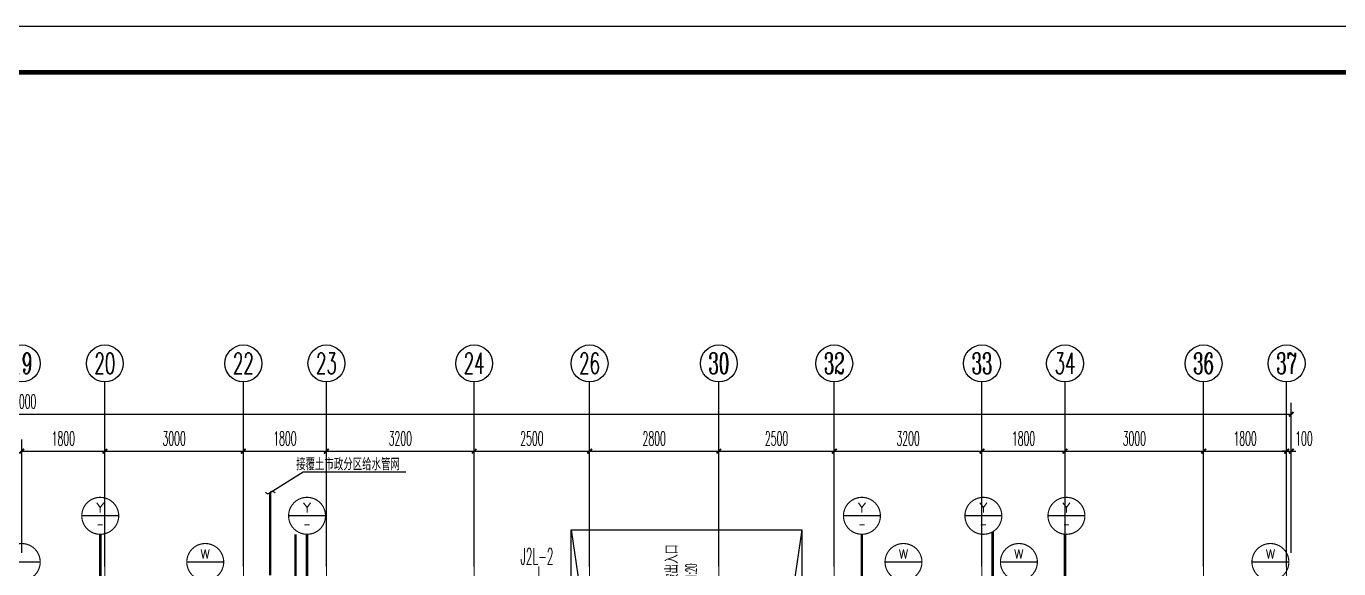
# Model space of a CAD drawing. Extents: x 27938 to 650306, y -92720 to 1524912.
# Drawn here: x 299614 to 328046, y 690112 to 701857 of the extents above; entities that cross this region are included whole.
import ezdxf
from ezdxf.enums import TextEntityAlignment as Align

# ---------------------------------------------------------------- set-up
doc = ezdxf.new("R2010")
doc.units = 0
doc.header["$LTSCALE"] = 1000
doc.header["$MEASUREMENT"] = 0
doc.linetypes.add('DOTE', pattern=[2.42, 2, -0.2, 0.02, -0.2])
for name, color, linetype in [('A-EQPM-MECH', 191, 'Continuous'), ('AXIS', 3, 'Continuous'), ('AXIS_TEXT', 4, 'Continuous'), ('DIM_SYMB', 3, 'Continuous'), ('DIM_给水', 3, 'Continuous'), ('DIM_雨水', 3, 'Continuous'), ('EQUIP_给水', 7, 'Continuous'), ('PIPE-给水', 3, 'J1'), ('PIPE-雨水', 4, 'Y'), ('PUB_TEXT', 4, 'Continuous'), ('TWT_LEAD', 3, 'Continuous'), ('图框', 140, 'Continuous')]:
    doc.layers.add(name, color=color, linetype=linetype)
doc.layers.add('DOTE', color=19, linetype='DOTE', lineweight=9)
doc.layers.add('yichutu', color=7, linetype='Continuous', true_color=0xffffff, plot=False)
doc.styles.add('_TCH_AXIS', font='COMPLEX', dxfattribs={"bigfont": 'GBCBIG'})
doc.styles.add('_TCH_DIM', font='SIMPLEX.shx', dxfattribs={"width": 0.6, "oblique": 10, "bigfont": 'hztxt.shx'})
doc.styles.add('_TCH_DIM_T3', font='SIMPLEX.shx', dxfattribs={"width": 0.494118, "bigfont": 'GBCBIG.shx'})
doc.styles.add('_TWT_CIRCLE', font='COMPLEX', dxfattribs={"width": 1.1, "height": 3.5, "bigfont": 'HZTXT'})
doc.styles.add('_TWT_SERIAL', font='simplex.shx', dxfattribs={"width": 0.6, "oblique": 10, "height": 3, "bigfont": 'aadri.shx'})
doc.styles.add('COMPLEX', font='COMPLEX')
doc.styles.get("Standard").update_dxf_attribs({"font": 'gbenor.shx', "bigfont": 'gbcbig.shx'})
doc.linetypes.add('J1', pattern='A,3,-0.2,["J1",Standard,S=0.25,R=0,X=-0.1,Y=-0.115],-0.35', length=3.55)
doc.linetypes.add('Y', pattern='A,3,-0.2,["Y",Standard,S=0.25,R=0,X=-0.1,Y=-0.115],-0.2', length=3.4)
doc.dimstyles.new('_TCH_ARCH&&100', dxfattribs={"dimtxt": 297.5, "dimasz": 100, "dimexe": 250, "dimexo": 300, "dimgap": 126.25, "dimtad": 1, "dimdec": 0, "dimzin": 0, "dimdsep": 46, "dimtxsty": '_TCH_DIM_T3', "dimblk": 'ARCHTICK', "dimcen": 0.09, "dimclrt": 4, "dimazin": 2, "dimtfac": 1, "dimtdec": 0, "dimtix": 1, "dimtmove": 2, "dimatfit": 3, "dimfxl": 1, "dimtolj": 1, "dimtzin": 0, "dimarcsym": 0})

# ---------------------------------------------------------------- blocks, each defined once
blk = doc.blocks.new('TK')
at = {"layer": '图框'}
blk.add_lwpolyline([(465375, 548714), (549475, 548714), (549475, 489314), (465375, 489314)], close=True, dxfattribs=at)
blk.add_lwpolyline([(465375, 548714), (549475, 548714), (549475, 489314), (465375, 489314)], close=True, dxfattribs=at)
at = {"layer": '图框', "const_width": 100}
blk.add_lwpolyline([(548475, 490314), (548475, 547714), (467875, 547714), (467875, 490314)], close=True, dxfattribs=at)
blk = doc.blocks.new('GDRDADWDAD')
at = {"layer": 'DOTE', "linetype": 'DOTE', "ltscale": 0.3}
for p, q in [((301317, 690157), (301317, 679557)), ((304317, 690157), (304317, 679557)), ((306117, 690157), (306117, 671157)), ((309317, 690157), (309317, 681057)), ((310717, 690157), (310717, 685657)), ((311817, 690157), (311817, 679557)), ((314617, 690157), (314617, 679557)), ((317117, 690157), (317117, 681057)), ((320317, 690157), (320317, 671157)), ((322117, 690157), (322117, 679557)), ((325117, 690157), (325117, 679557)), ((326917, 690157), (326917, 671157))]:
    blk.add_line(p, q, dxfattribs=at)
blk = doc.blocks.new('yct-841-594-84100-59400-100-1000.0')
at = {"layer": 'yichutu', "color": 7, "true_color": 0xffffff}
blk.add_lwpolyline([(0, 0), (0, 59400), (84100, 59400), (84100, 0)], close=True, dxfattribs=at)
blk = doc.blocks.new('_ArchTick')
at = {"color": 0, "linetype": 'ByBlock', "const_width": 0.4}
blk.add_lwpolyline([(-0.5, -0.5), (0.5, 0.5)], dxfattribs=at)
blk = doc.blocks.new('*D1038')
at = {"layer": 'AXIS', "color": 0, "lineweight": -2}
for p, q in [((326917, 690457), (326917, 692907)), ((327017, 690457), (327017, 692907)), ((326917, 692657), (326817, 692657)), ((326917, 692657), (327017, 692657)), ((327017, 692657), (327117, 692657))]:
    blk.add_line(p, q, dxfattribs=at)
at = {"layer": 'Defpoints', "color": 0}
for p in [(327017, 692657), (326917, 690157), (327017, 690157)]:
    blk.add_point(p, dxfattribs=at)
at = {"layer": 'AXIS', "color": 0, "lineweight": -2, "xscale": 100, "yscale": 100, "zscale": 100}
blk.add_blockref('_ArchTick', (326917, 692657), dxfattribs=at)
at = {"layer": 'AXIS', "color": 0, "lineweight": -2, "xscale": 100, "yscale": 100, "zscale": 100, "rotation": 180}
blk.add_blockref('_ArchTick', (327017, 692657), dxfattribs=at)
at = {"layer": 'AXIS', "color": 4, "insert": (327292, 692932), "char_height": 297.5, "attachment_point": 5, "style": '_TCH_DIM_T3'}
blk.add_mtext('\\A1;100', dxfattribs=at)
blk = doc.blocks.new('*D1039')
at = {"layer": 'AXIS', "color": 0, "lineweight": -2}
for p, q in [((325117, 690457), (325117, 692907)), ((326917, 690457), (326917, 692907)), ((325117, 692657), (326917, 692657))]:
    blk.add_line(p, q, dxfattribs=at)
at = {"layer": 'Defpoints', "color": 0}
for p in [(326917, 692657), (325117, 690157), (326917, 690157)]:
    blk.add_point(p, dxfattribs=at)
at = {"layer": 'AXIS', "color": 0, "lineweight": -2, "xscale": 100, "yscale": 100, "zscale": 100, "rotation": 180}
blk.add_blockref('_ArchTick', (325117, 692657), dxfattribs=at)
at = {"layer": 'AXIS', "color": 0, "lineweight": -2, "xscale": 100, "yscale": 100, "zscale": 100}
blk.add_blockref('_ArchTick', (326917, 692657), dxfattribs=at)
at = {"layer": 'AXIS', "color": 4, "insert": (326017, 692932), "char_height": 297.5, "attachment_point": 5, "style": '_TCH_DIM_T3'}
blk.add_mtext('\\A1;1800', dxfattribs=at)
blk = doc.blocks.new('*D1040')
at = {"layer": 'AXIS', "color": 0, "lineweight": -2}
for p, q in [((322117, 690457), (322117, 692907)), ((325117, 690457), (325117, 692907)), ((322117, 692657), (325117, 692657))]:
    blk.add_line(p, q, dxfattribs=at)
at = {"layer": 'Defpoints', "color": 0}
for p in [(325117, 692657), (322117, 690157), (325117, 690157)]:
    blk.add_point(p, dxfattribs=at)
at = {"layer": 'AXIS', "color": 0, "lineweight": -2, "xscale": 100, "yscale": 100, "zscale": 100, "rotation": 180}
blk.add_blockref('_ArchTick', (322117, 692657), dxfattribs=at)
at = {"layer": 'AXIS', "color": 0, "lineweight": -2, "xscale": 100, "yscale": 100, "zscale": 100}
blk.add_blockref('_ArchTick', (325117, 692657), dxfattribs=at)
at = {"layer": 'AXIS', "color": 4, "insert": (323617, 692932), "char_height": 297.5, "attachment_point": 5, "style": '_TCH_DIM_T3'}
blk.add_mtext('\\A1;3000', dxfattribs=at)
blk = doc.blocks.new('*D1041')
at = {"layer": 'AXIS', "color": 0, "lineweight": -2}
for p, q in [((320317, 690457), (320317, 692907)), ((322117, 690457), (322117, 692907)), ((320317, 692657), (322117, 692657))]:
    blk.add_line(p, q, dxfattribs=at)
at = {"layer": 'Defpoints', "color": 0}
for p in [(322117, 692657), (320317, 690157), (322117, 690157)]:
    blk.add_point(p, dxfattribs=at)
at = {"layer": 'AXIS', "color": 0, "lineweight": -2, "xscale": 100, "yscale": 100, "zscale": 100, "rotation": 180}
blk.add_blockref('_ArchTick', (320317, 692657), dxfattribs=at)
at = {"layer": 'AXIS', "color": 0, "lineweight": -2, "xscale": 100, "yscale": 100, "zscale": 100}
blk.add_blockref('_ArchTick', (322117, 692657), dxfattribs=at)
at = {"layer": 'AXIS', "color": 4, "insert": (321217, 692932), "char_height": 297.5, "attachment_point": 5, "style": '_TCH_DIM_T3'}
blk.add_mtext('\\A1;1800', dxfattribs=at)
blk = doc.blocks.new('*D1042')
at = {"layer": 'AXIS', "color": 0, "lineweight": -2}
for p, q in [((317117, 690457), (317117, 692907)), ((320317, 690457), (320317, 692907)), ((317117, 692657), (320317, 692657))]:
    blk.add_line(p, q, dxfattribs=at)
at = {"layer": 'Defpoints', "color": 0}
for p in [(320317, 692657), (317117, 690157), (320317, 690157)]:
    blk.add_point(p, dxfattribs=at)
at = {"layer": 'AXIS', "color": 0, "lineweight": -2, "xscale": 100, "yscale": 100, "zscale": 100, "rotation": 180}
blk.add_blockref('_ArchTick', (317117, 692657), dxfattribs=at)
at = {"layer": 'AXIS', "color": 0, "lineweight": -2, "xscale": 100, "yscale": 100, "zscale": 100}
blk.add_blockref('_ArchTick', (320317, 692657), dxfattribs=at)
at = {"layer": 'AXIS', "color": 4, "insert": (318717, 692932), "char_height": 297.5, "attachment_point": 5, "style": '_TCH_DIM_T3'}
blk.add_mtext('\\A1;3200', dxfattribs=at)
blk = doc.blocks.new('*D1043')
at = {"layer": 'AXIS', "color": 0, "lineweight": -2}
for p, q in [((314617, 690457), (314617, 692907)), ((317117, 690457), (317117, 692907)), ((314617, 692657), (317117, 692657))]:
    blk.add_line(p, q, dxfattribs=at)
at = {"layer": 'Defpoints', "color": 0}
for p in [(317117, 692657), (314617, 690157), (317117, 690157)]:
    blk.add_point(p, dxfattribs=at)
at = {"layer": 'AXIS', "color": 0, "lineweight": -2, "xscale": 100, "yscale": 100, "zscale": 100, "rotation": 180}
blk.add_blockref('_ArchTick', (314617, 692657), dxfattribs=at)
at = {"layer": 'AXIS', "color": 0, "lineweight": -2, "xscale": 100, "yscale": 100, "zscale": 100}
blk.add_blockref('_ArchTick', (317117, 692657), dxfattribs=at)
at = {"layer": 'AXIS', "color": 4, "insert": (315867, 692932), "char_height": 297.5, "attachment_point": 5, "style": '_TCH_DIM_T3'}
blk.add_mtext('\\A1;2500', dxfattribs=at)
blk = doc.blocks.new('*D1044')
at = {"layer": 'AXIS', "color": 0, "lineweight": -2}
for p, q in [((311817, 690457), (311817, 692907)), ((314617, 690457), (314617, 692907)), ((311817, 692657), (314617, 692657))]:
    blk.add_line(p, q, dxfattribs=at)
at = {"layer": 'Defpoints', "color": 0}
for p in [(314617, 692657), (311817, 690157), (314617, 690157)]:
    blk.add_point(p, dxfattribs=at)
at = {"layer": 'AXIS', "color": 0, "lineweight": -2, "xscale": 100, "yscale": 100, "zscale": 100, "rotation": 180}
blk.add_blockref('_ArchTick', (311817, 692657), dxfattribs=at)
at = {"layer": 'AXIS', "color": 0, "lineweight": -2, "xscale": 100, "yscale": 100, "zscale": 100}
blk.add_blockref('_ArchTick', (314617, 692657), dxfattribs=at)
at = {"layer": 'AXIS', "color": 4, "insert": (313217, 692932), "char_height": 297.5, "attachment_point": 5, "style": '_TCH_DIM_T3'}
blk.add_mtext('\\A1;2800', dxfattribs=at)
blk = doc.blocks.new('*D1045')
at = {"layer": 'AXIS', "color": 0, "lineweight": -2}
for p, q in [((309317, 690457), (309317, 692907)), ((311817, 690457), (311817, 692907)), ((309317, 692657), (311817, 692657))]:
    blk.add_line(p, q, dxfattribs=at)
at = {"layer": 'Defpoints', "color": 0}
for p in [(311817, 692657), (309317, 690157), (311817, 690157)]:
    blk.add_point(p, dxfattribs=at)
at = {"layer": 'AXIS', "color": 0, "lineweight": -2, "xscale": 100, "yscale": 100, "zscale": 100, "rotation": 180}
blk.add_blockref('_ArchTick', (309317, 692657), dxfattribs=at)
at = {"layer": 'AXIS', "color": 0, "lineweight": -2, "xscale": 100, "yscale": 100, "zscale": 100}
blk.add_blockref('_ArchTick', (311817, 692657), dxfattribs=at)
at = {"layer": 'AXIS', "color": 4, "insert": (310567, 692932), "char_height": 297.5, "attachment_point": 5, "style": '_TCH_DIM_T3'}
blk.add_mtext('\\A1;2500', dxfattribs=at)
blk = doc.blocks.new('*D1046')
at = {"layer": 'AXIS', "color": 0, "lineweight": -2}
for p, q in [((306117, 690457), (306117, 692907)), ((309317, 690457), (309317, 692907)), ((306117, 692657), (309317, 692657))]:
    blk.add_line(p, q, dxfattribs=at)
at = {"layer": 'Defpoints', "color": 0}
for p in [(309317, 692657), (306117, 690157), (309317, 690157)]:
    blk.add_point(p, dxfattribs=at)
at = {"layer": 'AXIS', "color": 0, "lineweight": -2, "xscale": 100, "yscale": 100, "zscale": 100, "rotation": 180}
blk.add_blockref('_ArchTick', (306117, 692657), dxfattribs=at)
at = {"layer": 'AXIS', "color": 0, "lineweight": -2, "xscale": 100, "yscale": 100, "zscale": 100}
blk.add_blockref('_ArchTick', (309317, 692657), dxfattribs=at)
at = {"layer": 'AXIS', "color": 4, "insert": (307717, 692932), "char_height": 297.5, "attachment_point": 5, "style": '_TCH_DIM_T3'}
blk.add_mtext('\\A1;3200', dxfattribs=at)
blk = doc.blocks.new('*D1047')
at = {"layer": 'AXIS', "color": 0, "lineweight": -2}
for p, q in [((304317, 690457), (304317, 692907)), ((306117, 690457), (306117, 692907)), ((304317, 692657), (306117, 692657))]:
    blk.add_line(p, q, dxfattribs=at)
at = {"layer": 'Defpoints', "color": 0}
for p in [(306117, 692657), (304317, 690157), (306117, 690157)]:
    blk.add_point(p, dxfattribs=at)
at = {"layer": 'AXIS', "color": 0, "lineweight": -2, "xscale": 100, "yscale": 100, "zscale": 100, "rotation": 180}
blk.add_blockref('_ArchTick', (304317, 692657), dxfattribs=at)
at = {"layer": 'AXIS', "color": 0, "lineweight": -2, "xscale": 100, "yscale": 100, "zscale": 100}
blk.add_blockref('_ArchTick', (306117, 692657), dxfattribs=at)
at = {"layer": 'AXIS', "color": 4, "insert": (305217, 692932), "char_height": 297.5, "attachment_point": 5, "style": '_TCH_DIM_T3'}
blk.add_mtext('\\A1;1800', dxfattribs=at)
blk = doc.blocks.new('*D1048')
at = {"layer": 'AXIS', "color": 0, "lineweight": -2}
for p, q in [((301317, 690457), (301317, 692907)), ((304317, 690457), (304317, 692907)), ((301317, 692657), (304317, 692657))]:
    blk.add_line(p, q, dxfattribs=at)
at = {"layer": 'Defpoints', "color": 0}
for p in [(304317, 692657), (301317, 690157), (304317, 690157)]:
    blk.add_point(p, dxfattribs=at)
at = {"layer": 'AXIS', "color": 0, "lineweight": -2, "xscale": 100, "yscale": 100, "zscale": 100, "rotation": 180}
blk.add_blockref('_ArchTick', (301317, 692657), dxfattribs=at)
at = {"layer": 'AXIS', "color": 0, "lineweight": -2, "xscale": 100, "yscale": 100, "zscale": 100}
blk.add_blockref('_ArchTick', (304317, 692657), dxfattribs=at)
at = {"layer": 'AXIS', "color": 4, "insert": (302817, 692932), "char_height": 297.5, "attachment_point": 5, "style": '_TCH_DIM_T3'}
blk.add_mtext('\\A1;3000', dxfattribs=at)
blk = doc.blocks.new('*D1049')
at = {"layer": 'AXIS', "color": 0, "lineweight": -2}
for p, q in [((299517, 690457), (299517, 692907)), ((301317, 690457), (301317, 692907)), ((299517, 692657), (301317, 692657))]:
    blk.add_line(p, q, dxfattribs=at)
at = {"layer": 'Defpoints', "color": 0}
for p in [(301317, 692657), (299517, 690157), (301317, 690157)]:
    blk.add_point(p, dxfattribs=at)
at = {"layer": 'AXIS', "color": 0, "lineweight": -2, "xscale": 100, "yscale": 100, "zscale": 100, "rotation": 180}
blk.add_blockref('_ArchTick', (299517, 692657), dxfattribs=at)
at = {"layer": 'AXIS', "color": 0, "lineweight": -2, "xscale": 100, "yscale": 100, "zscale": 100}
blk.add_blockref('_ArchTick', (301317, 692657), dxfattribs=at)
at = {"layer": 'AXIS', "color": 4, "insert": (300417, 692932), "char_height": 297.5, "attachment_point": 5, "style": '_TCH_DIM_T3'}
blk.add_mtext('\\A1;1800', dxfattribs=at)
blk = doc.blocks.new('*D1102')
at = {"layer": 'AXIS', "color": 0, "lineweight": -2}
for p, q in [((272017, 690457), (272017, 693707)), ((272017, 693457), (327017, 693457)), ((327017, 690457), (327017, 693707))]:
    blk.add_line(p, q, dxfattribs=at)
at = {"layer": 'Defpoints', "color": 0}
for p in [(327017, 693457), (272017, 690157), (327017, 690157)]:
    blk.add_point(p, dxfattribs=at)
at = {"layer": 'AXIS', "color": 0, "lineweight": -2, "xscale": 100, "yscale": 100, "zscale": 100, "rotation": 180}
blk.add_blockref('_ArchTick', (272017, 693457), dxfattribs=at)
at = {"layer": 'AXIS', "color": 0, "lineweight": -2, "xscale": 100, "yscale": 100, "zscale": 100}
blk.add_blockref('_ArchTick', (327017, 693457), dxfattribs=at)
at = {"layer": 'AXIS', "color": 4, "insert": (299517, 693732), "char_height": 297.5, "attachment_point": 5, "style": '_TCH_DIM_T3'}
blk.add_mtext('\\A1;55000', dxfattribs=at)
blk = doc.blocks.new('_AXISO')
blk.add_circle((0, 0), 0.5)
at = {"layer": 'AXIS_TEXT', "style": 'COMPLEX', "width": 1.041667}
blk.add_attdef('A', text='', height=0.56, dxfattribs=at).set_placement((-0.25, -0.28), (0.25, -0.28), align=Align.FIT)
blk = doc.blocks.new('$TwtSys$00000132')
at = {"elevation": 0}
blk.add_lwpolyline([(7, -101, -0.575183), (0, 0, 0.604745), (-11, 101, 16.924828)], format="xyb", dxfattribs=at)

msp = doc.modelspace()

# ---------------------------------------------------------------- linework, layer by layer
at = {"layer": 'A-EQPM-MECH', "color": 8}
for points in [[(311416.8, 688257.2), (311416.8, 690957.2), (316416.8, 690957.2), (316416.8, 688257.2)], [(311416.8, 690957.2), (311816.5, 688257.2)], [(316416.6, 690957.2), (316016.6, 688257.2)]]:
    msp.add_lwpolyline(points, dxfattribs=at)
at = {"layer": 'AXIS'}
for p, q in [((301316.6, 690157.2), (301316.6, 694157.2)), ((304316.6, 690157.2), (304316.6, 694157.2)), ((306116.6, 690157.2), (306116.6, 694157.2)), ((309316.6, 690157.2), (309316.6, 694157.2)), ((311816.6, 690157.2), (311816.6, 694157.2)), ((314616.6, 690157.2), (314616.6, 694157.2)), ((317116.6, 690157.2), (317116.6, 694157.2)), ((320316.6, 690157.2), (320316.6, 694157.2)), ((322116.6, 690157.2), (322116.6, 694157.2)), ((325116.6, 690157.2), (325116.6, 694157.2)), ((326916.6, 690157.2), (326916.6, 694157.2))]:
    msp.add_line(p, q, dxfattribs=at)
at = {"layer": 'DIM_SYMB', "color": 8}
msp.add_lwpolyline([(313816.6, 690364.3, 0, 0, 0), (313816.6, 689629.5, 0, 64, 0), (313816.6, 689869.5, 0, 0, 0)], format="xyseb", dxfattribs=at)
at = {"layer": 'DIM_雨水'}
for p, q in [((301616.6, 691257.2), (300816.6, 691257.2)), ((306096.8, 691257.2), (305296.8, 691257.2)), ((318116.6, 691257.2), (317316.6, 691257.2)), ((320746.8, 691257.2), (319946.8, 691257.2)), ((322546.8, 691257.2), (321746.8, 691257.2)), ((299916.6, 690257.2), (299116.6, 690257.2)), ((303891.5, 690257.2), (303091.5, 690257.2)), ((319016.6, 690257.2), (318216.6, 690257.2)), ((321516.6, 690257.2), (320716.6, 690257.2)), ((326965.4, 690257.2), (326165.4, 690257.2))]:
    msp.add_line(p, q, dxfattribs=at)
at = {"layer": 'DIM_雨水', "const_width": 25}
for points in [[(301616.6, 691257.2, 1), (300816.6, 691257.2, 1)], [(306096.8, 691257.2, 1), (305296.8, 691257.2, 1)], [(318116.6, 691257.2, 1), (317316.6, 691257.2, 1)], [(320746.8, 691257.2, 1), (319946.8, 691257.2, 1)], [(322546.8, 691257.2, 1), (321746.8, 691257.2, 1)], [(299916.6, 690257.2, 1), (299116.6, 690257.2, 1)], [(303891.5, 690257.2, 1), (303091.5, 690257.2, 1)], [(319016.6, 690257.2, 1), (318216.6, 690257.2, 1)], [(321516.6, 690257.2, 1), (320716.6, 690257.2, 1)], [(326965.4, 690257.2, 1), (326165.4, 690257.2, 1)]]:
    msp.add_lwpolyline(points, format="xyb", close=True, dxfattribs=at)
at = {"layer": 'PIPE-给水', "const_width": 55}
msp.add_lwpolyline([(304896.8, 689969.6), (304896.8, 691764.4)], dxfattribs=at)
at = {"layer": 'PIPE-雨水', "const_width": 55}
for points in [[(320546.6, 687391.9), (320546.6, 690910.6)], [(301216.6, 689834.7), (301216.6, 690857.2)], [(305446.8, 687221), (305446.8, 690857.2)], [(305696.8, 688020.4), (305696.8, 690857.2)], [(317716, 688051.3), (317715.3, 690857.2)], [(322116.6, 689835.8), (322116.6, 690858.3)]]:
    msp.add_lwpolyline(points, dxfattribs=at)
at = {"layer": 'TWT_LEAD'}
for p, q in [((304896.8, 691764.7), (305612.7, 692208.3)), ((305612.7, 692208.3), (307833.7, 692208.3))]:
    msp.add_line(p, q, dxfattribs=at)

# ---------------------------------------------------------------- block references
for name, p in [('TK', (-205160.9, 153143.3)), ('GDRDADWDAD', (0, 0))]:
    msp.add_blockref(name, p)
at = {"layer": 'AXIS'}
ref = msp.add_blockref('_AXISO', (299516.6, 694557.2), dxfattribs=dict(at, xscale=800, yscale=800, zscale=800))
ref.add_attrib('A', '19', dxfattribs={"layer": 'AXIS_TEXT', "height": 452.55, "style": '_TCH_AXIS', "width": 0.724138}).set_placement((299290.3, 694330.9), (299742.9, 694330.9), align=Align.FIT)
ref = msp.add_blockref('_AXISO', (301316.6, 694557.2), dxfattribs=dict(at, xscale=800, yscale=800, zscale=800))
ref.add_attrib('A', '20', dxfattribs={"layer": 'AXIS_TEXT', "height": 452.55, "style": '_TCH_AXIS', "width": 0.617647}).set_placement((301090.3, 694330.9), (301542.9, 694330.9), align=Align.FIT)
ref = msp.add_blockref('_AXISO', (304316.6, 694557.2), dxfattribs=dict(at, xscale=800, yscale=800, zscale=800))
ref.add_attrib('A', '22', dxfattribs={"layer": 'AXIS_TEXT', "height": 452.55, "style": '_TCH_AXIS', "width": 0.617647}).set_placement((304090.3, 694330.9), (304542.9, 694330.9), align=Align.FIT)
ref = msp.add_blockref('_AXISO', (306116.6, 694557.2), dxfattribs=dict(at, xscale=800, yscale=800, zscale=800))
ref.add_attrib('A', '23', dxfattribs={"layer": 'AXIS_TEXT', "height": 452.55, "style": '_TCH_AXIS', "width": 0.617647}).set_placement((305890.3, 694330.9), (306342.9, 694330.9), align=Align.FIT)
ref = msp.add_blockref('_AXISO', (309316.6, 694557.2), dxfattribs=dict(at, xscale=800, yscale=800, zscale=800))
ref.add_attrib('A', '24', dxfattribs={"layer": 'AXIS_TEXT', "height": 452.55, "style": '_TCH_AXIS', "width": 0.583333}).set_placement((309090.3, 694330.9), (309542.9, 694330.9), align=Align.FIT)
ref = msp.add_blockref('_AXISO', (311816.6, 694557.2), dxfattribs=dict(at, xscale=800, yscale=800, zscale=800))
ref.add_attrib('A', '26', dxfattribs={"layer": 'AXIS_TEXT', "height": 452.55, "style": '_TCH_AXIS', "width": 0.617647}).set_placement((311590.3, 694330.9), (312042.9, 694330.9), align=Align.FIT)
ref = msp.add_blockref('_AXISO', (314616.6, 694557.2), dxfattribs=dict(at, xscale=800, yscale=800, zscale=800))
ref.add_attrib('A', '30', dxfattribs={"layer": 'AXIS_TEXT', "height": 452.55, "style": '_TCH_AXIS', "width": 0.636364}).set_placement((314390.3, 694330.9), (314842.9, 694330.9), align=Align.FIT)
ref = msp.add_blockref('_AXISO', (317116.6, 694557.2), dxfattribs=dict(at, xscale=800, yscale=800, zscale=800))
ref.add_attrib('A', '32', dxfattribs={"layer": 'AXIS_TEXT', "height": 452.55, "style": '_TCH_AXIS', "width": 0.636364}).set_placement((316890.3, 694330.9), (317342.9, 694330.9), align=Align.FIT)
ref = msp.add_blockref('_AXISO', (320316.6, 694557.2), dxfattribs=dict(at, xscale=800, yscale=800, zscale=800))
ref.add_attrib('A', '33', dxfattribs={"layer": 'AXIS_TEXT', "height": 452.55, "style": '_TCH_AXIS', "width": 0.636364}).set_placement((320090.3, 694330.9), (320542.9, 694330.9), align=Align.FIT)
ref = msp.add_blockref('_AXISO', (322116.6, 694557.2), dxfattribs=dict(at, xscale=800, yscale=800, zscale=800))
ref.add_attrib('A', '34', dxfattribs={"layer": 'AXIS_TEXT', "height": 452.55, "style": '_TCH_AXIS', "width": 0.6}).set_placement((321890.3, 694330.9), (322342.9, 694330.9), align=Align.FIT)
ref = msp.add_blockref('_AXISO', (325116.6, 694557.2), dxfattribs=dict(at, xscale=800, yscale=800, zscale=800))
ref.add_attrib('A', '36', dxfattribs={"layer": 'AXIS_TEXT', "height": 452.55, "style": '_TCH_AXIS', "width": 0.636364}).set_placement((324890.3, 694330.9), (325342.9, 694330.9), align=Align.FIT)
ref = msp.add_blockref('_AXISO', (326916.6, 694557.2), dxfattribs=dict(at, xscale=800, yscale=800, zscale=800))
ref.add_attrib('A', '37', dxfattribs={"layer": 'AXIS_TEXT', "height": 452.55, "style": '_TCH_AXIS', "width": 0.636364}).set_placement((326690.3, 694330.9), (327142.9, 694330.9), align=Align.FIT)
at = {"layer": 'EQUIP_给水', "yscale": -1, "rotation": 90}
msp.add_blockref('$TwtSys$00000132', (304896.8, 691764.4), dxfattribs=at)
at = {"layer": 'yichutu'}
msp.add_blockref('yct-841-594-84100-59400-100-1000.0', (260214.1, 642457), dxfattribs=at)

# ---------------------------------------------------------------- texts
at = {"layer": 'DIM_SYMB', "color": 7, "style": '_TCH_DIM', "width": 0.6}
msp.add_text('平坡出入口', height=280, rotation=90, dxfattribs=at).set_placement((313736.5, 689586.1))
at = {"layer": 'DIM_给水', "color": 7, "style": '_TWT_SERIAL', "width": 0.48}
msp.add_text('J2L-2', height=350, dxfattribs=at).set_placement((310323.9, 690203.8))
at = {"layer": 'DIM_雨水', "color": 7, "style": '_TWT_CIRCLE'}
for s, height, p, p2 in [('Y', 203.9, (301131.1, 691331.9), (301302, 691331.9)), ('Y', 203.9, (305611.4, 691331.9), (305782.3, 691331.9)), ('Y', 203.9, (317631.1, 691331.9), (317802, 691331.9)), ('Y', 203.9, (320261.4, 691331.9), (320432.3, 691331.9)), ('Y', 203.9, (322061.4, 691331.9), (322232.3, 691331.9)), ('W', 197, (303388.3, 690333), (303594.7, 690333)), ('W', 197, (318513.4, 690333), (318719.8, 690333)), ('W', 197, (321013.4, 690333), (321219.8, 690333)), ('W', 197, (326462.2, 690333), (326668.6, 690333))]:
    msp.add_text(s, height=height, dxfattribs=at).set_placement(p, p2, align=Align.FIT)
at = {"layer": 'DIM_雨水', "color": 7, "style": '_TWT_CIRCLE', "width": 0.777778}
for p, p2 in [((301140.7, 690975.9), (301292.5, 690975.9)), ((305620.9, 690975.9), (305772.7, 690975.9)), ((317640.7, 690975.9), (317792.5, 690975.9)), ((320270.9, 690975.9), (320422.7, 690975.9)), ((322070.9, 690975.9), (322222.7, 690975.9))]:
    msp.add_text('-', height=207, dxfattribs=at).set_placement(p, p2, align=Align.FIT)
at = {"layer": 'PUB_TEXT', "color": 8, "style": '_TCH_DIM', "width": 0.423529}
msp.add_text('i=1:20', height=238, rotation=90, dxfattribs=at).set_placement((314134.7, 689747.1))
at = {"layer": 'TWT_LEAD', "color": 7, "style": '_TWT_SERIAL', "width": 0.6}
msp.add_text('接覆土市政分区给水管网', height=261.811, dxfattribs=at).set_placement((305460.1, 692243.3))

# ---------------------------------------------------------------- dimensions: what is measured, and where the dimension line sits
at = {"layer": 'AXIS'}
for p1, p2, distance, picture, middle in [((272016.6, 690157.2), (327016.6, 690157.2), 3300, '*D1102', (299516.6, 693732.2)), ((299516.6, 690157.2), (301316.6, 690157.2), 2500, '*D1049', (300416.6, 692932.2)), ((301316.6, 690157.2), (304316.6, 690157.2), 2500, '*D1048', (302816.6, 692932.2)), ((304316.6, 690157.2), (306116.6, 690157.2), 2500, '*D1047', (305216.6, 692932.2)), ((306116.6, 690157.2), (309316.6, 690157.2), 2500, '*D1046', (307716.6, 692932.2)), ((309316.6, 690157.2), (311816.6, 690157.2), 2500, '*D1045', (310566.6, 692932.2)), ((311816.6, 690157.2), (314616.6, 690157.2), 2500, '*D1044', (313216.6, 692932.2)), ((314616.6, 690157.2), (317116.6, 690157.2), 2500, '*D1043', (315866.6, 692932.2)), ((317116.6, 690157.2), (320316.6, 690157.2), 2500, '*D1042', (318716.6, 692932.2)), ((320316.6, 690157.2), (322116.6, 690157.2), 2500, '*D1041', (321216.6, 692932.2)), ((322116.6, 690157.2), (325116.6, 690157.2), 2500, '*D1040', (323616.6, 692932.2)), ((325116.6, 690157.2), (326916.6, 690157.2), 2500, '*D1039', (326016.6, 692932.2))]:
    dim = msp.add_aligned_dim(p1=p1, p2=p2, distance=distance, dimstyle='_TCH_ARCH&&100', dxfattribs=at)
    dim.commit()
    dim.dimension.update_dxf_attribs({"geometry": picture, "text_midpoint": middle})
dim = msp.add_linear_dim(base=(327016.6, 692657.2), p1=(326916.6, 690157.2), p2=(327016.6, 690157.2), angle=0, dimstyle='_TCH_ARCH&&100', dxfattribs=at)
dim.commit()
dim.dimension.update_dxf_attribs({"geometry": '*D1038', "text_midpoint": (327291.6, 692932.2), "dimtype": 129})

doc.saveas('drawing.dxf')
